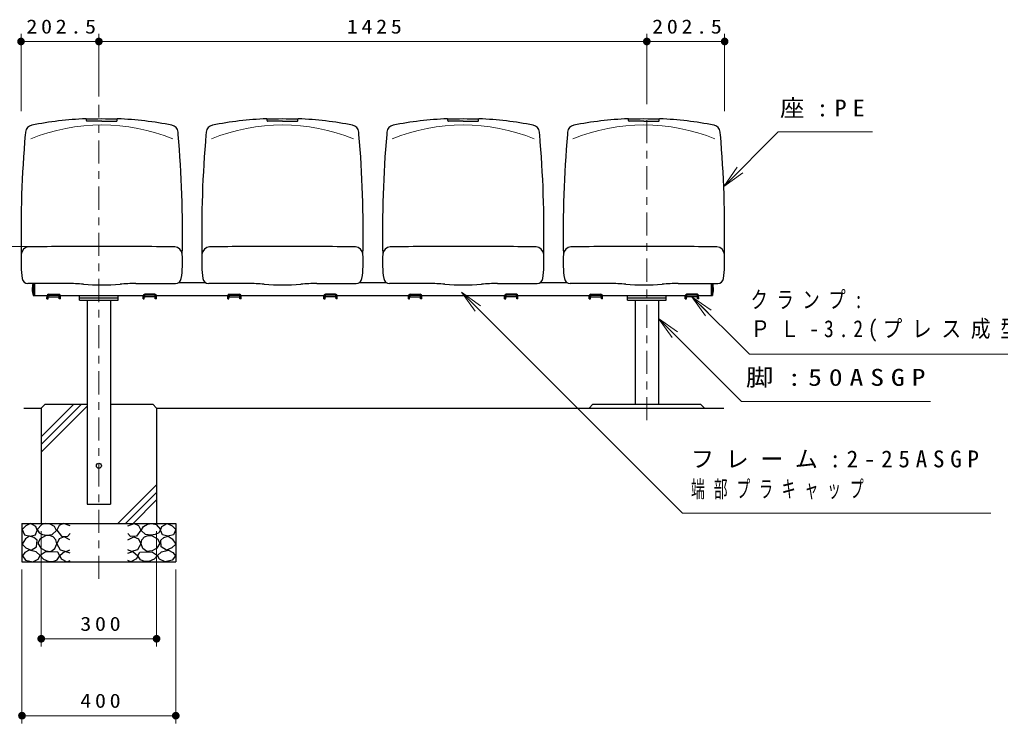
# Model space of a CAD drawing. Units: millimetres on the paper, scale 1:20. Extents: x -365 to 12, y -47 to 257.
# Drawn here: x -290.5 to -162.9, y 62.8 to 154.3 of the extents above; entities that cross this region are included whole.
import ezdxf

# ---------------------------------------------------------------- set-up
doc = ezdxf.new("R2010")
doc.units = ezdxf.units.MM
doc.linetypes.add('USER2', pattern=[6, 3, -1, 1, -1])
doc.layers.add('LY_1', color=3, linetype='Continuous', lineweight=25)
doc.styles.add('ＭＳ ゴシック', font='')
doc.styles.get('ＭＳ ゴシック').set_extended_font_data('MS Gothic')

# ---------------------------------------------------------------- blocks, each defined once
blk = doc.blocks.new('filled_dot')
at = {"color": 0, "linetype": 'Continuous', "lineweight": -2, "const_width": 1.25}
blk.add_lwpolyline([(-0.625, 0, 1), (0.625, 0, 1)], format="xyb", close=True, dxfattribs=at)

msp = doc.modelspace()

# ---------------------------------------------------------------- linework, layer by layer
at = {"layer": 'LY_1', "color": 7, "lineweight": 13}
for p, q in [((-290.298, 142.397), (-290.298, 152.474)), ((-280.173, 144.306), (-280.173, 152.474)), ((-208.923, 143.306), (-208.923, 152.474)), ((-198.798, 142.397), (-198.798, 152.474)), ((-290.298, 151.474), (-280.173, 151.474)), ((-280.173, 151.474), (-208.923, 151.474)), ((-208.923, 151.474), (-198.798, 151.474)), ((-198.919, 132.641), (-197.151, 135.115)), ((-198.919, 132.641), (-196.798, 134.762)), ((-196.444, 134.408), (-198.919, 132.641)), ((-282.174, 124.826), (-300.798, 124.826)), ((-231.241, 116.394), (-233.008, 118.869)), ((-233.008, 118.869), (-230.534, 117.101)), ((-233.008, 118.869), (-230.887, 116.747)), ((-201.276, 115.824), (-203.046, 118.297)), ((-203.046, 118.297), (-200.569, 116.532)), ((-203.046, 118.297), (-200.922, 116.178)), ((-205.643, 112.999), (-207.411, 115.473)), ((-207.411, 115.473), (-204.936, 113.706)), ((-207.411, 115.473), (-205.289, 113.352)), ((-287.673, 100.064), (-283.413, 104.324)), ((-287.673, 99.074), (-282.423, 104.324)), ((-287.673, 98.084), (-281.686, 104.072)), ((-277.7, 88.824), (-272.673, 93.851)), ((-276.71, 88.824), (-272.673, 92.861)), ((-275.72, 88.824), (-272.673, 91.871)), ((-287.673, 87.824), (-287.673, 72.824)), ((-272.673, 87.824), (-272.673, 72.824)), ((-290.173, 82.824), (-290.173, 62.824)), ((-270.173, 82.824), (-270.173, 62.824)), ((-272.673, 73.824), (-287.673, 73.824)), ((-270.173, 63.824), (-290.173, 63.824))]:
    msp.add_line(p, q, dxfattribs=at)
at = {"layer": 'LY_1', "color": 7, "linetype": 'USER2', "lineweight": 13}
for p, q in [((-280.173, 81.601), (-280.173, 143.231)), ((-208.923, 102.249), (-208.923, 142.231))]:
    msp.add_line(p, q, dxfattribs=at)
at = {"layer": 'LY_1'}
for p, q in [((-281.798, 141.204), (-281.798, 141.354)), ((-279.798, 141.129), (-281.723, 141.129)), ((-279.798, 141.129), (-277.873, 141.129)), ((-277.798, 141.204), (-277.798, 141.354)), ((-258.298, 141.204), (-258.298, 141.354)), ((-256.298, 141.129), (-258.223, 141.129)), ((-256.298, 141.129), (-254.373, 141.129)), ((-254.298, 141.204), (-254.298, 141.354)), ((-234.798, 141.204), (-234.798, 141.354)), ((-232.798, 141.129), (-234.723, 141.129)), ((-232.798, 141.129), (-230.873, 141.129)), ((-230.798, 141.204), (-230.798, 141.354)), ((-211.298, 141.204), (-211.298, 141.354)), ((-209.298, 141.129), (-211.223, 141.129)), ((-209.298, 141.129), (-207.373, 141.129)), ((-207.298, 141.204), (-207.298, 141.354)), ((-284.246, 120.007), (-289.396, 120.007)), ((-288.698, 120.007), (-288.698, 118.433)), ((-288.548, 120.007), (-288.548, 118.433)), ((-275.35, 120.007), (-270.2, 120.007)), ((-269.784, 120.133), (-266.312, 120.133)), ((-260.746, 120.007), (-265.896, 120.007)), ((-251.85, 120.007), (-246.7, 120.007)), ((-246.285, 120.133), (-242.812, 120.133)), ((-237.246, 120.007), (-242.396, 120.007)), ((-228.35, 120.007), (-223.2, 120.007)), ((-222.785, 120.133), (-219.312, 120.133)), ((-213.746, 120.007), (-218.896, 120.007)), ((-204.85, 120.007), (-199.7, 120.007)), ((-200.548, 120.007), (-200.548, 118.433)), ((-200.398, 120.007), (-200.398, 118.433)), ((-286.711, 118.615), (-285.381, 118.615)), ((-272.885, 118.615), (-274.216, 118.615)), ((-263.211, 118.615), (-261.881, 118.615)), ((-249.385, 118.615), (-250.716, 118.615)), ((-239.711, 118.615), (-238.381, 118.615)), ((-225.885, 118.615), (-227.216, 118.615)), ((-216.211, 118.615), (-214.881, 118.615)), ((-202.385, 118.615), (-203.716, 118.615)), ((-288.698, 118.433), (-286.91, 118.433)), ((-286.921, 118.027), (-286.911, 118.433)), ((-286.921, 118.023), (-286.761, 118.023)), ((-286.761, 118.023), (-286.751, 118.392)), ((-286.657, 118.273), (-285.435, 118.273)), ((-286.651, 118.489), (-285.44, 118.489)), ((-285.331, 118.023), (-285.34, 118.392)), ((-285.171, 118.023), (-285.331, 118.023)), ((-285.171, 118.027), (-285.181, 118.433)), ((-285.181, 118.433), (-274.415, 118.433)), ((-282.673, 117.833), (-282.673, 118.433)), ((-282.673, 118.133), (-277.673, 118.133)), ((-282.673, 117.833), (-277.673, 117.833)), ((-281.686, 117.833), (-281.686, 91.324)), ((-278.661, 117.833), (-278.661, 91.324)), ((-277.673, 117.833), (-277.673, 118.433)), ((-274.426, 118.027), (-274.415, 118.433)), ((-274.426, 118.023), (-274.266, 118.023)), ((-274.266, 118.023), (-274.256, 118.392)), ((-272.939, 118.273), (-274.162, 118.273)), ((-272.945, 118.489), (-274.156, 118.489)), ((-272.836, 118.023), (-272.845, 118.392)), ((-272.676, 118.023), (-272.836, 118.023)), ((-272.676, 118.027), (-272.686, 118.433)), ((-272.686, 118.433), (-263.41, 118.433)), ((-263.421, 118.027), (-263.41, 118.433)), ((-263.421, 118.023), (-263.261, 118.023)), ((-263.261, 118.023), (-263.251, 118.392)), ((-263.157, 118.273), (-261.935, 118.273)), ((-263.151, 118.489), (-261.94, 118.489)), ((-261.831, 118.023), (-261.84, 118.392)), ((-261.671, 118.023), (-261.831, 118.023)), ((-261.671, 118.027), (-261.681, 118.433)), ((-261.681, 118.433), (-250.915, 118.433)), ((-250.926, 118.027), (-250.915, 118.433)), ((-250.926, 118.023), (-250.766, 118.023)), ((-250.766, 118.023), (-250.756, 118.392)), ((-249.439, 118.273), (-250.662, 118.273)), ((-249.445, 118.489), (-250.656, 118.489)), ((-249.336, 118.023), (-249.345, 118.392)), ((-249.176, 118.023), (-249.336, 118.023)), ((-249.176, 118.027), (-249.186, 118.433)), ((-249.186, 118.433), (-239.91, 118.433)), ((-239.921, 118.027), (-239.91, 118.433)), ((-239.921, 118.023), (-239.761, 118.023)), ((-239.761, 118.023), (-239.751, 118.392)), ((-239.657, 118.273), (-238.435, 118.273)), ((-239.651, 118.489), (-238.44, 118.489)), ((-238.331, 118.023), (-238.34, 118.392)), ((-238.171, 118.023), (-238.331, 118.023)), ((-238.171, 118.027), (-238.181, 118.433)), ((-238.181, 118.433), (-227.415, 118.433)), ((-227.426, 118.027), (-227.415, 118.433)), ((-227.426, 118.023), (-227.266, 118.023)), ((-227.266, 118.023), (-227.256, 118.392)), ((-225.939, 118.273), (-227.162, 118.273)), ((-225.945, 118.489), (-227.156, 118.489)), ((-225.836, 118.023), (-225.845, 118.392)), ((-225.676, 118.023), (-225.836, 118.023)), ((-225.676, 118.027), (-225.686, 118.433)), ((-225.686, 118.433), (-216.41, 118.433)), ((-216.421, 118.027), (-216.41, 118.433)), ((-216.421, 118.023), (-216.261, 118.023)), ((-216.261, 118.023), (-216.251, 118.392)), ((-216.157, 118.273), (-214.935, 118.273)), ((-216.151, 118.489), (-214.94, 118.489)), ((-214.831, 118.023), (-214.84, 118.392)), ((-214.671, 118.023), (-214.831, 118.023)), ((-214.671, 118.027), (-214.681, 118.433)), ((-214.681, 118.433), (-203.915, 118.433)), ((-211.423, 117.833), (-211.423, 118.433)), ((-211.423, 118.133), (-206.423, 118.133)), ((-211.423, 117.833), (-206.423, 117.833)), ((-210.436, 117.833), (-210.436, 104.324)), ((-207.411, 117.833), (-207.411, 104.324)), ((-206.423, 117.833), (-206.423, 118.433)), ((-203.926, 118.027), (-203.915, 118.433)), ((-203.926, 118.023), (-203.766, 118.023)), ((-203.766, 118.023), (-203.756, 118.392)), ((-202.439, 118.273), (-203.662, 118.273)), ((-202.445, 118.489), (-203.656, 118.489)), ((-202.336, 118.023), (-202.345, 118.392)), ((-202.176, 118.023), (-202.336, 118.023)), ((-202.176, 118.027), (-202.186, 118.433)), ((-202.186, 118.433), (-200.398, 118.433)), ((-289.927, 103.824), (-287.673, 103.824)), ((-287.673, 103.824), (-287.173, 104.324)), ((-287.673, 103.824), (-287.673, 88.824)), ((-287.173, 104.324), (-281.686, 104.324)), ((-278.661, 104.324), (-273.173, 104.324)), ((-273.173, 104.324), (-272.673, 103.824)), ((-272.673, 103.824), (-272.673, 88.824)), ((-272.673, 103.824), (-198.898, 103.824)), ((-216.423, 103.824), (-215.923, 104.324)), ((-215.923, 104.324), (-201.923, 104.324)), ((-201.923, 104.324), (-201.423, 103.824)), ((-281.686, 91.324), (-278.661, 91.324)), ((-290.173, 88.824), (-270.173, 88.824)), ((-290.173, 88.824), (-290.173, 83.824)), ((-270.173, 88.824), (-270.173, 83.824)), ((-290.173, 83.824), (-270.173, 83.824))]:
    msp.add_line(p, q, dxfattribs=at)
at = {"layer": 'LY_1', "color": 7, "lineweight": 13}
for points in [[(-198.919, 132.641), (-191.848, 139.712), (-179.588, 139.712)], [(-233.008, 118.869), (-204.295, 90.155), (-164.172, 90.155)], [(-203.046, 118.297), (-195.576, 110.844), (-153.437, 110.844)], [(-207.411, 115.473), (-196.625, 104.688), (-172.036, 104.688)]]:
    msp.add_lwpolyline(points, dxfattribs=at)
at = {"layer": 'LY_1'}
for points in [[(-289.051, 88.794), (-289.684, 88.493), (-290.16, 88.018), (-289.859, 87.321), (-289.13, 87.178), (-288.433, 87.337), (-288.179, 87.923), (-288.369, 88.43)], [(-287.079, 88.799), (-287.607, 88.663), (-288.188, 88.028), (-287.958, 87.609), (-287.501, 87.372), (-286.985, 87.298), (-286.242, 87.366), (-285.674, 87.907), (-285.958, 88.407), (-286.491, 88.717)], [(-273.267, 88.799), (-272.74, 88.663), (-272.159, 88.028), (-272.388, 87.609), (-272.846, 87.372), (-273.361, 87.298), (-274.105, 87.366), (-274.672, 87.907), (-274.388, 88.407), (-273.855, 88.717)], [(-271.296, 88.794), (-270.662, 88.493), (-270.187, 88.018), (-270.488, 87.321), (-271.216, 87.178), (-271.913, 87.337), (-272.167, 87.923), (-271.977, 88.43)], [(-289.177, 87.146), (-289.716, 86.798), (-290.16, 86.117), (-289.653, 85.657), (-288.987, 85.34), (-288.29, 85.784), (-288.211, 86.624), (-288.619, 86.986)], [(-287.715, 85.582), (-287.093, 85.237), (-286.417, 85.19), (-285.904, 85.552), (-285.66, 86.15), (-285.772, 86.687), (-286.12, 87.096), (-286.586, 87.26), (-287.12, 87.204), (-287.81, 86.835), (-288.107, 86.258)], [(-272.632, 85.582), (-273.253, 85.237), (-273.929, 85.19), (-274.442, 85.552), (-274.686, 86.15), (-274.574, 86.687), (-274.226, 87.096), (-273.76, 87.26), (-273.226, 87.204), (-272.536, 86.835), (-272.24, 86.258)], [(-271.169, 87.146), (-270.63, 86.798), (-270.187, 86.117), (-270.694, 85.657), (-271.359, 85.34), (-272.056, 85.784), (-272.135, 86.624), (-271.727, 86.986)], [(-289.218, 85.35), (-289.787, 85.03), (-290.125, 84.608), (-289.722, 84.042), (-288.779, 83.839), (-288.063, 84.158), (-287.79, 84.663), (-288.329, 85.118)], [(-286.363, 85.143), (-287.147, 85.102), (-287.809, 84.629), (-287.377, 84.169), (-286.688, 83.859), (-286.122, 83.85), (-285.579, 84.075), (-285.241, 84.602), (-285.498, 85.088)], [(-273.983, 85.143), (-273.199, 85.102), (-272.537, 84.629), (-272.969, 84.169), (-273.659, 83.859), (-274.224, 83.85), (-274.767, 84.075), (-275.105, 84.602), (-274.848, 85.088)], [(-271.128, 85.35), (-270.559, 85.03), (-270.221, 84.608), (-270.625, 84.042), (-271.567, 83.839), (-272.283, 84.158), (-272.556, 84.663), (-272.017, 85.118)]]:
    msp.add_lwpolyline(points, close=True, dxfattribs=at)
for points in [[(-283.923, 88.489), (-284.779, 88.806), (-285.317, 88.536), (-285.634, 87.934), (-285.048, 87.174), (-284.272, 87.111), (-283.923, 87.507)], [(-276.423, 88.489), (-275.568, 88.806), (-275.029, 88.536), (-274.712, 87.934), (-275.298, 87.174), (-276.075, 87.111), (-276.423, 87.507)], [(-283.939, 86.683), (-284.699, 87.079), (-285.333, 86.825), (-285.634, 86.176), (-285.19, 85.4), (-284.43, 85.162), (-283.939, 85.368)], [(-276.407, 86.683), (-275.647, 87.079), (-275.013, 86.825), (-274.712, 86.176), (-275.156, 85.4), (-275.916, 85.162), (-276.407, 85.368)], [(-283.923, 84.956), (-284.588, 85.162), (-285.238, 84.607), (-285.064, 84.211), (-284.335, 83.847), (-283.923, 84.005)], [(-276.423, 84.956), (-275.758, 85.162), (-275.108, 84.607), (-275.282, 84.211), (-276.011, 83.847), (-276.423, 84.005)]]:
    msp.add_lwpolyline(points, dxfattribs=at)
msp.add_circle((-280.173, 96.324), 0.325, dxfattribs=at)
for centre, radius, start, end in [((-288.722, 139.613), 1, 101.01981, 174.89008), ((-279.798, 93.789), 47.684, 92.49797, 101.01981), ((-281.873, 141.354), 0.075, 0, 92.49767), ((-279.798, 93.789), 47.609, 87.59239, 92.40762), ((-281.723, 141.204), 0.075, 179.99998, 270.00003), ((-277.873, 141.204), 0.075, 269.99997, 0.00002), ((-277.723, 141.354), 0.075, 87.50232, 180), ((-279.798, 93.789), 47.684, 78.98019, 87.50205), ((-270.874, 139.613), 1, 5.10992, 78.98019), ((-265.222, 139.613), 1, 101.01981, 174.89008), ((-256.298, 93.789), 47.684, 92.49799, 101.01981), ((-258.373, 141.354), 0.075, 0, 92.49767), ((-256.298, 93.789), 47.609, 87.59239, 92.40762), ((-258.223, 141.204), 0.075, 179.99998, 270.00003), ((-254.373, 141.204), 0.075, 269.99997, 0.00002), ((-254.223, 141.354), 0.075, 87.50232, 180), ((-256.298, 93.789), 47.684, 78.98019, 87.50204), ((-247.374, 139.613), 1, 5.10992, 78.98019), ((-241.722, 139.613), 1, 101.01981, 174.89008), ((-232.798, 93.789), 47.684, 92.49799, 101.01981), ((-234.873, 141.354), 0.075, 0, 92.49767), ((-232.798, 93.789), 47.609, 87.59239, 92.40763), ((-234.723, 141.204), 0.075, 179.99998, 270.00003), ((-230.873, 141.204), 0.075, 269.99997, 0.00002), ((-230.723, 141.354), 0.075, 87.50232, 180), ((-232.798, 93.789), 47.684, 78.98019, 87.50204), ((-223.874, 139.613), 1, 5.10992, 78.98019), ((-218.222, 139.613), 1, 101.01981, 174.89008), ((-209.298, 93.789), 47.684, 92.49799, 101.01981), ((-211.373, 141.354), 0.075, 0, 92.49767), ((-209.298, 93.789), 47.609, 87.59239, 92.40763), ((-211.223, 141.204), 0.075, 179.99998, 270.00003), ((-207.373, 141.204), 0.075, 269.99997, 0.00002), ((-207.223, 141.354), 0.075, 87.50232, 180), ((-209.298, 93.789), 47.684, 78.98019, 87.50204), ((-200.374, 139.613), 1, 5.10992, 78.98019), ((-144.232, 126.693), 146.066, 175.01301, 181.15295), ((-144.232, 126.693), 146.066, 174.89008, 175.013), ((-415.364, 126.693), 146.066, 4.987, 5.10992), ((-415.364, 126.693), 146.066, 358.84704, 4.98699), ((-120.732, 126.693), 146.066, 175.01301, 181.15295), ((-120.732, 126.693), 146.066, 174.89008, 175.013), ((-391.864, 126.693), 146.066, 4.987, 5.10992), ((-391.864, 126.693), 146.066, 358.84704, 4.98699), ((-97.232, 126.693), 146.066, 175.01301, 181.15295), ((-97.232, 126.693), 146.066, 174.89008, 175.013), ((-368.364, 126.693), 146.066, 4.987, 5.10992), ((-368.364, 126.693), 146.066, 358.84704, 4.98699), ((-73.732, 126.693), 146.066, 175.01301, 181.15295), ((-73.732, 126.693), 146.066, 174.89008, 175.013), ((-344.864, 126.693), 146.066, 4.987, 5.10992), ((-344.864, 126.693), 146.066, 358.84704, 4.98699), ((-275.382, 122.825), 14.916, 176.14401, 188.39203), ((-289.267, 123.76), 1, 91.10358, 176.14401), ((-281.174, -377.074), 501.9, 89.84289, 90.92603), ((-278.422, -377.074), 501.9, 89.07397, 90.1571), ((-270.33, 123.76), 1, 3.85599, 88.89642), ((-284.214, 122.825), 14.916, 351.60797, 3.85599), ((-251.882, 122.825), 14.916, 176.14401, 188.39203), ((-265.767, 123.76), 1, 91.10358, 176.14401), ((-257.674, -377.074), 501.9, 89.84289, 90.92603), ((-254.922, -377.074), 501.9, 89.07397, 90.1571), ((-246.83, 123.76), 1, 3.85599, 88.89642), ((-260.714, 122.825), 14.916, 351.60797, 3.85599), ((-228.382, 122.825), 14.916, 176.14401, 188.39203), ((-242.267, 123.76), 1, 91.10358, 176.14401), ((-234.174, -377.074), 501.9, 89.84289, 90.92603), ((-231.422, -377.074), 501.9, 89.07397, 90.1571), ((-223.33, 123.76), 1, 3.85599, 88.89642), ((-237.214, 122.825), 14.916, 351.60797, 3.85599), ((-204.882, 122.825), 14.916, 176.14401, 188.39203), ((-218.767, 123.76), 1, 91.10358, 176.14401), ((-210.674, -377.074), 501.9, 89.84289, 90.92603), ((-207.922, -377.074), 501.9, 89.07397, 90.1571), ((-199.83, 123.76), 1, 3.85599, 88.89642), ((-213.714, 122.825), 14.916, 351.60797, 3.85599), ((-289.396, 120.757), 0.75, 188.39202, 270), ((-286.365, 119.283), 2.483, 163.03823, 200.01603), ((-284.246, 95.007), 25, 85.23509, 89.99999), ((-279.798, 148.365), 28.543, 265.23494, 274.76502), ((-275.35, 95.007), 25, 90.00001, 94.76491), ((-270.2, 120.757), 0.75, 270, 351.60798), ((-265.896, 120.757), 0.75, 188.39202, 270), ((-260.746, 95.007), 25, 85.23509, 89.99999), ((-256.298, 148.365), 28.543, 265.23494, 274.76502), ((-251.85, 95.007), 25, 90.00001, 94.76491), ((-246.7, 120.757), 0.75, 270, 351.60798), ((-242.396, 120.757), 0.75, 188.39202, 270), ((-237.246, 95.007), 25, 85.23509, 89.99999), ((-232.798, 148.365), 28.543, 265.23494, 274.76502), ((-228.35, 95.007), 25, 90.00001, 94.76491), ((-223.2, 120.757), 0.75, 270, 351.60798), ((-218.896, 120.757), 0.75, 188.39202, 270), ((-213.746, 95.007), 25, 85.23509, 89.99999), ((-209.298, 148.365), 28.543, 265.23494, 274.76502), ((-204.85, 95.007), 25, 90.00001, 94.76491), ((-202.731, 119.283), 2.483, 339.98399, 16.96203), ((-199.7, 120.757), 0.75, 270, 351.60798), ((-286.711, 118.415), 0.2, 89.99998, 178.56127), ((-285.381, 118.415), 0.2, 1.43875, 89.99998), ((-274.216, 118.415), 0.2, 90.00002, 178.56125), ((-272.885, 118.415), 0.2, 1.43873, 90.00002), ((-263.211, 118.415), 0.2, 89.99998, 178.56127), ((-261.881, 118.415), 0.2, 1.43875, 89.99998), ((-250.716, 118.415), 0.2, 90.00002, 178.56125), ((-249.385, 118.415), 0.2, 1.43873, 90.00002), ((-239.711, 118.415), 0.2, 89.99998, 178.56127), ((-238.381, 118.415), 0.2, 1.43875, 89.99998), ((-227.216, 118.415), 0.2, 90.00002, 178.56125), ((-225.885, 118.415), 0.2, 1.43873, 90.00002), ((-216.211, 118.415), 0.2, 89.99998, 178.56127), ((-214.881, 118.415), 0.2, 1.43875, 89.99998), ((-203.716, 118.415), 0.2, 90.00002, 178.56125), ((-202.385, 118.415), 0.2, 1.43873, 90.00002), ((-286.657, 118.173), 0.1, 90.00004, 178.56127), ((-286.651, 118.389), 0.1, 90.00004, 178.56127), ((-285.44, 118.389), 0.1, 1.43875, 89.99998), ((-285.435, 118.173), 0.1, 1.43876, 89.99998), ((-274.162, 118.173), 0.1, 90.00002, 178.56124), ((-274.156, 118.389), 0.1, 90.00002, 178.56125), ((-272.945, 118.389), 0.1, 1.43873, 89.99996), ((-272.939, 118.173), 0.1, 1.43873, 89.99996), ((-263.157, 118.173), 0.1, 90.00004, 178.56127), ((-263.151, 118.389), 0.1, 90.00004, 178.56127), ((-261.94, 118.389), 0.1, 1.43875, 89.99998), ((-261.935, 118.173), 0.1, 1.43876, 89.99998), ((-250.662, 118.173), 0.1, 90.00002, 178.56124), ((-250.656, 118.389), 0.1, 90.00002, 178.56125), ((-249.445, 118.389), 0.1, 1.43873, 89.99996), ((-249.439, 118.173), 0.1, 1.43873, 89.99996), ((-239.657, 118.173), 0.1, 90.00004, 178.56127), ((-239.651, 118.389), 0.1, 90.00004, 178.56127), ((-238.44, 118.389), 0.1, 1.43875, 89.99998), ((-238.435, 118.173), 0.1, 1.43876, 89.99998), ((-227.162, 118.173), 0.1, 90.00002, 178.56124), ((-227.156, 118.389), 0.1, 90.00002, 178.56125), ((-225.945, 118.389), 0.1, 1.43873, 89.99996), ((-225.939, 118.173), 0.1, 1.43873, 89.99996), ((-216.157, 118.173), 0.1, 90.00004, 178.56127), ((-216.151, 118.389), 0.1, 90.00004, 178.56127), ((-214.94, 118.389), 0.1, 1.43875, 89.99998), ((-214.935, 118.173), 0.1, 1.43876, 89.99998), ((-203.662, 118.173), 0.1, 90.00002, 178.56124), ((-203.656, 118.389), 0.1, 90.00002, 178.56125), ((-202.445, 118.389), 0.1, 1.43873, 89.99996), ((-202.439, 118.173), 0.1, 1.43873, 89.99996)]:
    msp.add_arc(centre, radius, start, end, dxfattribs=at)
at = {"layer": 'LY_1', "color": 7, "lineweight": 13}
for centre in [(-279.798, 116.487), (-256.298, 116.487), (-232.798, 116.487), (-209.298, 116.487)]:
    msp.add_arc(centre, 24.154, 67.49644, 112.50358, dxfattribs=at)

# ---------------------------------------------------------------- block references
at = {"layer": 'LY_1', "color": 7, "lineweight": 13, "xscale": 0.4, "yscale": 0.4}
for p in [(-290.298, 151.474), (-280.173, 151.474), (-208.923, 151.474), (-287.673, 73.824), (-290.173, 63.824)]:
    msp.add_blockref('filled_dot', p, dxfattribs=at)
at = {"layer": 'LY_1', "color": 7, "lineweight": 13, "xscale": 0.4, "yscale": 0.4, "rotation": 180}
for p in [(-280.173, 151.474), (-208.923, 151.474), (-198.798, 151.474), (-272.673, 73.824), (-270.173, 63.824)]:
    msp.add_blockref('filled_dot', p, dxfattribs=at)

# ---------------------------------------------------------------- texts
at = {"layer": 'LY_1', "color": 7, "style": 'ＭＳ ゴシック'}
for s, insert, char_height, attachment_point in [('\\T1.33;\\W1.15;202.5', (-284.836, 152.474), 1.833, 8), ('\\T1.33;\\W1.15;1425', (-244.12, 152.474), 1.833, 8), ('\\T1.33;\\W1.15;202.5', (-203.46, 152.474), 1.833, 8), ('\\T1.5;\\W1.05;座:PE', (-191.588, 142.712), 2.199, 4), ('\\T1.5;\\W0.75;クランプ:', (-195.437, 117.844), 2.199, 4), ('\\T1.5;\\W0.85;ＰＬ-3.2(プレス成型\\~品)', (-195.437, 113.844), 2.199, 4), ('\\T1.5;\\W1.2;脚:50ASGP', (-196.036, 107.688), 2.199, 4), ('\\T1.5;フレーム:2-25ASGP', (-203.172, 97.155), 2.199, 4), ('\\T1.64;\\W0.6;端部プラキャップ', (-203.172, 93.155), 2.199, 4), ('\\T1.33;\\W1.15;300', (-279.732, 74.824), 1.833, 8), ('\\T1.33;\\W1.15;400', (-279.732, 64.824), 1.833, 8)]:
    msp.add_mtext(s, dxfattribs=dict(at, insert=insert, char_height=char_height, attachment_point=attachment_point))

doc.saveas('drawing.dxf')
